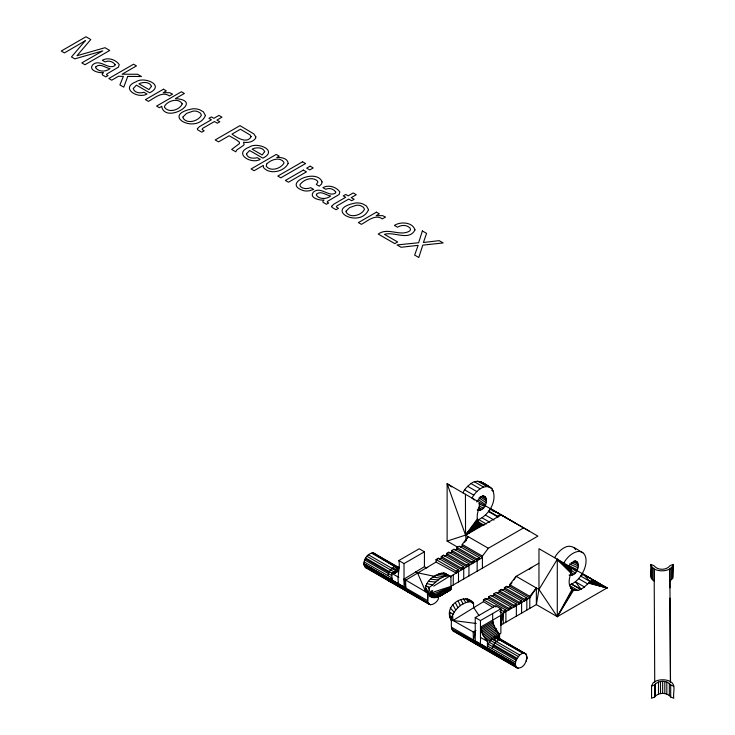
<?xml version="1.0" encoding="UTF-8"?>
<svg xmlns="http://www.w3.org/2000/svg" width="735" height="735" viewBox="0 0 735 735"><rect width="100%" height="100%" fill="white"/><g stroke="black" fill="none" stroke-linecap="round" stroke-linejoin="round"><path stroke-width="1.1" d="M450.481 590.04L439.907 596.177L450.959 589.406L450.923 576.846L445.952 573.98L450.923 576.846L449.076 576.24M451.924 585.749L453.256 584.977L453.265 574.816L482.408 557.589L482.408 556.083L488.325 548.264L523.642 527.877M458.493 581.955L458.493 569.873L438.336 558.232L436.057 559.546L436.057 562.064L405.573 580.273L405.83 588.073L427.678 600.66C428.156 608.745 437.986 602.81 438.657 597.72M460.248 547.097L462.223 545.958L462.223 544.433L468.149 536.614L464.594 542.219M463.73 578.941L463.73 566.85L443.563 555.21L441.294 556.524L441.294 558.04L461.451 569.68L461.451 568.164L441.294 556.524M468.958 575.918L468.958 563.828L448.8 552.196L446.522 553.51L446.522 555.017L466.688 566.657L466.688 565.141L446.522 553.51M453.256 584.977L477.153 571.187L477.153 559.105L456.986 547.465L456.986 548.971L477.153 560.612L479.422 557.791L459.265 546.151L456.986 547.465M477.153 571.187L482.408 568.164L482.408 557.589L462.223 545.958M529.788 608.378L529.788 596.296L536.357 587.972L536.357 604.593L557.286 616.674L607.046 587.945L538.976 548.705L538.966 589.488L536.357 604.593L500.664 625.219L500.636 617.593L503.291 614.111L503.282 623.703M493.066 607.505L483.465 601.68L483.465 599.76L485.743 598.446L505.9 610.087L503.622 611.401L503.622 613.918L499.782 611.584M502.418 590.324L504.394 589.185L504.394 587.678L506.663 586.365L526.83 598.005L526.83 610.087M505.9 622.187L505.9 610.087L503.622 612.907L529.788 597.812L536.357 587.972M486.726 599.383L488.692 598.253L508.859 609.894L508.859 608.378L511.128 607.064L511.128 608.58M507.655 587.302L509.621 586.163L509.621 584.656L516.191 576.332L538.737 563.322M491.954 596.37L493.929 595.231L514.087 606.871L514.087 605.355L516.365 604.051L516.365 616.141M497.191 593.347L499.157 592.208L519.323 603.848L519.323 602.342L521.593 601.028L521.593 613.119M524.551 600.826L524.551 599.319L526.83 598.005L524.551 600.826L504.394 589.185M450.904 619.449L450.123 618.19L450.243 616.049C453.045 620.643 449.361 627.24 453.293 631.117L517.008 667.858C523.834 669.401 528.07 659.929 526.269 654.315L497.457 637.328L494.83 637.098L487.424 641.398L480.469 637.392L480.469 620.57L475.233 617.547L475.233 640.984L476.023 643.924L478.182 645.165M513.802 579.906L516.191 576.332L538.966 589.488L557.286 616.674L557.286 559.28L571.6 569.212M599.585 583.682L592.649 579.676C586.649 583.636 580.659 594.036 572.179 589.148C565.656 583.057 571.591 574.651 571.6 567.549M651.568 686.141L651.55 698.241L654.619 697C658.284 692.195 666.994 692.177 670.697 697L673.756 698.25C672.672 692.986 676.549 684.882 670.513 681.63A11.098 6.394 0 0 0 654.812 681.621L653.047 682.944L651.568 686.141L654.628 684.901C658.303 680.123 667.003 680.086 670.706 684.91L673.765 686.159M654.619 697L654.628 684.901M655.445 695.843L655.455 683.743M658.486 694.07L658.496 681.988M660.499 693.592L660.508 681.51M662.648 693.436L662.667 681.345M664.808 693.601L664.817 681.51M666.82 694.088L666.829 681.997M669.319 695.429L669.328 683.339M670.697 697L670.706 684.91M488.692 598.253L488.692 596.737L490.971 595.423L511.128 607.064L508.859 609.894M493.929 595.231L493.929 593.715L496.199 592.41L516.365 604.051L514.087 606.871M475.233 617.547L495.638 605.769L500.875 608.782L500.875 633.212L498.918 634.342M401.733 588.165C394.125 583.222 401.135 568.265 398.793 560.566L419.198 548.788L424.426 551.801L424.426 566.676L426.263 567.732M517.008 667.858L516.071 666.994L515.29 664.072L473.423 639.946L475.233 633.046L451.336 619.522C453.219 610.068 462.278 601.193 472.182 601.717L473.579 603.922L473.57 607.395L479.018 615.562M499.157 592.208L499.157 590.701L501.435 589.387L521.593 601.028L519.323 603.848M525.332 653.443L522.695 653.213L519.654 654.968L491.779 638.88L488.205 644.09L487.424 648.004L487.424 641.398L482.38 633.983L480.525 627.139L500.903 615.342M487.617 646.065L515.483 662.18L515.483 665.699L451.777 628.949L515.29 664.072L516.071 660.195L519.654 654.968M429.405 604.473L365.699 567.659C360.885 562.633 367.445 551.737 374.014 553.234L399.004 567.64M498.982 639.496L499.57 634.342A26.285 15.123 -0.1 0 1 496.199 629.408L495.96 628.434L495.969 630.602M398.737 567.071C398.719 570.654 395.614 574.21 391.838 573.364L391.838 579.979L392.031 578.032L364.165 561.972L364.174 565.491L427.88 602.305L363.963 563.855L405.83 588.073L404.02 579.088L424.426 566.676M444.905 573.125C435.635 572.712 423.461 581.615 425.74 591.895L417.498 572.776L415.679 571.729M669.897 587.862L669.851 581.036L672.727 578.16L673.095 564.416L670.035 565.665C666.342 570.507 657.632 570.47 653.957 565.674L650.898 564.434C651.991 569.698 648.132 577.793 654.159 581.045L654.15 568.963L651.274 566.088L650.898 564.434M672.727 578.16L673.095 564.416M500.664 625.219L503.291 614.111L500.452 615.746M526.26 661.105L526.949 658.358L526.269 654.315L496.244 636.951L499.57 634.342L495.95 629.656L493.497 624.19L492.689 620.12L492.661 613.56L500.875 608.782M500.664 623.703L503.291 614.111M387.712 575.542L389.228 571.609L391.874 568.33L394.915 566.575L398.379 568.568M491.936 648.564L494.683 642.849L499.148 639.597L524.119 653.075L494.83 637.098L499.074 634.654M497.586 633.202L499.57 634.342L498.394 638.2L497.457 637.328L499.469 634.424L496.244 636.951M432.685 590.517L431.84 593.081L433.742 594.367L435.726 594.569L451.272 587.302M451.281 587.688L437.215 595.019L435.01 595.543L432.722 595.028L430.664 593.375L431.555 590.738M470.519 601.423L467.212 598.841L473.23 602.571C464.189 592.621 445.557 605.006 449.958 617.354L449.811 614.12M476.785 501.987C487.59 484.549 490.879 511.946 477.226 510.09M554.64 557.746L555.292 556.533A18.494 10.676 -60 0 1 564.802 547.428C571.398 543.652 577.342 550.074 582.892 552.766M563.8 563.038C566.74 557.819 571.343 553.097 577.306 551.59A18.494 10.676 -60 0 1 583.783 570.608C580.889 576.718 576.295 582.699 569.607 584.775M573.75 589.893L557.286 616.674L572.179 589.148L570.351 588.101M557.286 616.674L572.951 589.534L570.976 588.413M538.966 589.488L557.286 559.28L571.6 570.847M486.331 523.981L478.696 519.572C489.4 514.629 498.174 499.754 491.926 488.582C485.899 484.475 478.136 477.842 470.988 483.547C467.864 485.954 464.033 489.427 463.041 492.891M480.433 481.655L489.657 486.956C481.958 484.962 475.462 491.991 471.943 498.027L474.36 500.002M510.816 584.38L512.01 582.589M449.792 613.872L450.555 612.742M569.074 566.088C580.558 550.432 581.624 577.453 569.074 575.101M654.738 682.337L654.15 568.963A11.098 6.413 0 0 0 669.842 568.954L672.718 566.079M477.511 518.644L465.549 535.117L447.119 541.089L447.119 483.694L515.134 522.962M451.759 551.994L451.759 550.487L454.028 549.174L474.194 560.814L471.916 563.635L451.759 551.994L449.783 553.133M437.196 559.647L438.336 558.232M443.563 555.21L441.294 558.04L439.319 559.179M448.8 552.196L446.522 555.017L444.556 556.156M500.296 590.793L501.435 589.387L500.296 590.683M505.533 587.779L506.663 586.365M477.787 519.985L465.549 535.117L466.321 540.758M477.824 520.187L465.549 535.117L488.325 548.264M479.542 502.418C479.992 508.592 475.416 514.445 477.934 520.729L465.549 535.117L447.119 483.694L451.768 486.919M474.194 562.091L471.916 563.635L474.194 560.814L474.194 562.321M483.465 601.037L485.743 598.446M478.209 521.207L465.549 535.117L465.43 494.269M425.74 585.648L429.111 587.449C435.781 583.305 441.037 574.687 449.875 575.992L433.668 586.135M478.604 521.868L465.549 535.117L501.261 514.95M479.036 522.613L465.549 535.117L481.747 524.992L482.776 525.176M456.224 573.107L458.493 571.15L456.224 572.464L456.224 573.107L436.057 562.064M529.301 569.469L531.864 567.291M479 523.403L481.747 524.992L479.477 523.366L465.549 535.117L480.837 524.331M441.009 593.972C437.692 597.886 430.986 598.024 428.367 593.255L427.678 600.66L427.412 592.86L428.018 590.37C429.056 595.148 434.899 598.235 438.942 594.854M480.056 523.779L465.549 535.117L480.525 524.119M438.382 596.342L436.572 597.527L435.092 597.481L438.078 596.691L451.244 588.441M450.978 616.601L452.659 616.013L453.008 620.487L483.465 601.68M475.922 630.419L473.184 632.155L473.423 639.946L451.575 627.313M449.131 590.361L437.38 597.252L450.684 589.837M439.907 596.177L448.947 590.83M398.793 577.388L391.838 573.364L398.526 569.487L394.915 566.575L372.792 552.858L398.976 567.962M592.649 579.676L583.489 574.393L580.622 576.047L589.782 581.339L607.046 587.945L581.743 573.401M398.793 560.566L404.02 563.589L424.426 551.801M392.83 573.447L398.443 570.204M393.767 573.392L398.453 570.691M394.658 573.19L398.398 571.031M395.476 572.85L397.35 571.775M455.02 550.111L456.986 548.971M456.214 571.187L458.493 569.873L456.224 572.464L456.214 571.187L436.057 559.546M463.73 566.85L461.451 568.164L463.73 568.366M466.688 565.141L468.958 563.828M451.759 550.487L471.916 562.128L474.194 560.814M477.153 559.105L479.422 557.791L479.422 559.298M450.289 576.534L453.265 574.816M482.408 568.164L537.91 536.118L500.866 514.73L497.025 516.475M480.69 628.462L492.854 621.442M480.956 629.821L493.121 622.802M481.333 631.209L493.497 624.19M481.811 632.596L493.975 625.577M482.38 633.983L494.545 626.964M483.042 635.352L495.206 628.324M483.786 636.685L495.95 629.656M484.604 637.962L496.768 630.942M485.486 639.184L497.65 632.164M486.432 640.332L498.596 633.313M480.469 620.57L492.661 613.56M440.844 594.918L450.959 589.406M451.272 586.833L434.587 593.512L432.933 592.594M434.826 597.142L433.2 597.73L429.405 595.543L430.131 596.719M433.87 591.923L451.272 586.3M435.699 597.491L434.155 597.766L433.126 596.866M428.441 581.376L435.579 582.028M430.609 579.162L438.106 579.97M453.008 620.487L476.225 623.491M433.135 577.104L440.816 578.197M398.526 569.487L391.874 568.33L368.327 554.76M435.846 575.33L443.527 576.837M417.498 572.776L435.239 576.497M426.778 583.581L432.676 584.959M431.05 597.068L432.299 597.39M588.45 583.103L607.046 587.945L591.206 580.512M438.547 573.971L446.044 575.992M588.662 582.827L607.046 587.945L589.112 582.221M365.699 567.659L366.921 568.036M406.96 591.206L404.81 589.966L404.02 587.017L404.02 563.589M453.293 631.117L454.515 631.494M483.409 648.169C478.761 646.993 481.048 640.553 480.469 637.392M441.073 573.125L448.212 575.698M492.781 510.889L496.823 512.451L529.31 531.148M522.695 653.213L499.148 639.597L494.113 637.521L496.107 641.352L492.229 638.614M569.643 566.18L577.324 569.68M478.614 503.751L484.457 506.415M569.542 563.92L578.032 567.843M479.293 506.121L483.217 507.958M396.643 570.59L391.874 568.33L396.193 570.847L394.778 572.326L366.912 556.257M491.669 510.007L496.823 512.451L490.3 508.638M571.205 562.606L578.408 566.033M443.242 572.831L449.875 575.992M478.88 507.747L481.838 509.18M573.374 561.88L578.408 564.388M478.439 509.006L480.414 510.007M387.712 579.061L398.903 584.922L364.055 564.563L387.712 579.061L389.238 581.229L390.46 581.605L364.762 566.795M574.09 560.924L578.032 563.001M481.149 482.132L489.657 486.956L480.497 481.664M364.055 564.563L404.02 587.017M515.373 664.771L480.58 644.926L491.936 652.083L515.373 664.771L475.233 640.984M481.866 482.638L489.657 486.956M497.623 512.901L500.223 514.353M575.386 560.906L577.324 561.99M480.497 644.255L515.29 664.072M473.689 641.618L474.277 642.923L494.673 654.619L493.461 654.242L491.936 652.083M587.384 576.635L590.435 578.39M483.694 483.823L491.926 488.582M477.64 481.159L486.8 486.441M491.642 490.153L493.47 491.21M474.397 481.792L483.557 487.084M470.988 483.547L480.148 488.83M467.644 486.276L476.804 491.568M464.594 489.813L473.753 495.105M499.23 513.783L490.888 508.978L488.738 511.156L498.293 516.668L498.045 517.063L488.49 511.551M478.375 508.115L481.122 509.695M477.86 509.254L479.698 510.311M485.449 515.088L494.039 520.049M482.105 517.826L489.749 522.236M578.656 578.675L587.807 583.957M478.32 521.868L484.043 525.176M584.564 587.063L575.413 581.78L581.155 589.259L571.499 584.132L580.659 589.424M569.57 585.62L577.811 590.38M571.104 588.248L574.761 590.361M462.223 544.433L482.408 556.083M447.119 541.089L457.574 547.125M509.621 584.656L529.788 596.296M509.621 586.163L529.788 597.812M504.394 587.678L524.551 599.319M499.157 590.701L519.323 602.342M493.929 593.715L514.087 605.355M488.692 596.737L508.859 608.378M483.465 599.76L495.941 606.963M499.782 609.186L503.622 611.401M371.377 553.005L394.915 566.575M365.69 558.04L392.692 573.612M365.295 558.857L388.843 572.427M364.753 559.987L391.755 575.56M494.83 637.098L499.148 639.597M405.968 589.681L406.556 590.986L430.618 604.85M490.364 640.36L518.23 656.465M489.142 642.142L517.008 658.257M488.205 644.09L516.071 660.195M453.017 614.239L449.774 612.218M493.075 645.449L516.622 659.065M452.365 630.253L476.427 644.163L474.277 642.923M492.524 653.378L518.221 668.234M506.525 518.01L500.866 514.73L503.273 516.135M388.3 580.365L408.715 592.226L406.556 590.986M363.963 563.855L398.82 584.251M483.547 495.84L485.467 496.979M372.792 552.858L398.296 568.486M482.408 495.629L486.175 497.99M481.921 496.345L486.552 499.368M570.388 573.778L572.262 575.018M480.203 496.704L486.552 501.022M570.884 572.253L573.695 574.191M479.073 497.852L486.175 502.823M571.674 570.571L575.073 572.969M478.494 499.708L485.467 504.669M569.441 566.529L576.313 571.426M404.02 579.088L427.412 592.86L425.381 587.412L427.053 589.939M468.25 599.696L473.579 603.922M570.783 572.923L557.286 559.28L571.159 571.858M374.014 553.234L374.951 554.107M557.286 559.28L570.902 572.583M583.489 574.393L589.782 581.339M450.289 607.974L454.065 612.182M465.549 598.547L468.351 601.717M463.381 598.841L465.834 602.571M451.786 620.864L450.592 618.934L451.125 620.404M477.934 520.729L479.477 523.366M452.916 604.887L455.728 609.967M460.854 599.696L463.123 603.931M455.443 602.819L457.896 607.753M458.153 601.055L460.413 605.695M428.275 587.035L430.664 593.375M526.269 654.315L526.949 658.358M429.111 587.449L429.139 589.102M670.513 681.63L669.842 568.954L669.851 581.036M669.952 598.106L670.439 682.337M499.57 634.342L499.579 639.156M671.606 567.631L671.615 579.704M652.386 567.64L652.395 579.713M651.274 566.088L651.284 578.169M471.916 562.128L471.916 563.405M427.733 567.484A26.285 15.196 0.2 0 1 425.804 567.889M573.741 547.483A18.494 10.676 -60 0 1 575.606 549.697M322.068 181.903L321.581 183.952L319.266 186.175L316.316 184.476L317.86 182.161L317.428 180.966C312.357 176.336 303.72 179.441 300.137 184.439A5.264 3.041 0 0 0 300.854 186.855C303.61 189.152 307.542 188.913 310.721 187.71L313.67 189.409L309.674 190.696A8.756 5.053 0 0 1 304.079 190.778C280.577 183.97 316.638 167.571 322.068 181.903M197.375 128.726L197.66 129.829L201.767 132.181L204.165 130.802L202.061 129.424L202.676 128.331L214.464 121.523L217.339 123.186L219.82 121.762L216.935 120.099L221.979 117.187L218.911 115.413L213.876 118.326L211.432 116.911L208.951 118.344L211.395 119.759L199.442 126.65L197.375 128.726M331.678 206.259L331.963 207.362L336.07 209.714L338.458 208.336L336.354 206.967L336.979 205.864L348.757 199.066L351.642 200.728L354.123 199.295L351.238 197.632L356.273 194.72L353.204 192.947L348.169 195.859L345.726 194.444L343.245 195.877L345.689 197.292L333.745 204.192L331.678 206.259M133.32 88.448C133.862 92.968 140.495 93.464 144.023 92.307L147.009 94.025C137.812 99.326 119.695 88.035 136.012 81.805C143.683 76.146 165.586 84.957 149.655 92.794L136.425 85.15L133.32 88.448M246.51 153.799C247.052 158.319 253.685 158.824 257.222 157.657L260.208 159.376C251.002 164.677 232.894 153.385 249.211 147.156C256.882 141.497 278.785 150.307 262.854 158.144L249.624 150.5L246.51 153.799M115.073 64.542L114.982 65.544C108.33 70.385 99.666 58.056 92.564 64.928C88.255 70.615 99.344 73.261 103.405 72.627L102.257 73.895L102.349 74.906L105.822 76.881L108.063 75.586L106.52 74.731L106.998 73.886L118.473 67.115L119.199 64.561C115.643 59.471 107.88 57.045 102.294 60.27L105.123 61.905C108.495 60.132 112.933 61.538 115.073 64.542M335.711 191.927L335.629 192.938C328.968 197.77 320.304 185.45 313.211 192.322C308.902 198 319.991 200.655 324.052 200.012L322.904 201.28L322.996 202.29L326.459 204.266L328.701 202.97L327.158 202.116L327.635 201.271L339.111 194.509L339.846 191.945C336.29 186.855 328.517 184.43 322.941 187.655L325.77 189.29C329.142 187.517 333.58 188.923 335.711 191.927M183.043 116.893L182.932 117.793C186.754 124.61 198.505 121.183 201.399 115.193L200.434 113.199L197.715 111.601A5.834 3.372 0 0 0 192.974 111.16L186.58 113.392L183.043 116.893M346.13 211.046L346.01 211.956C349.832 218.773 361.583 215.346 364.487 209.346L363.522 207.353L360.793 205.754A5.834 3.372 0 0 0 356.062 205.322L349.667 207.546L346.13 211.046M255.835 136.866L255.633 138.244C253.051 142.075 247.796 143.013 243.506 142.222L244.13 144.382L243.441 145.438L236.762 149.986L235.77 151.805L231.654 149.435L239.445 143.61L239.371 142.158L236.808 140.146L229.173 135.745L218.561 141.873L215.199 139.935L239.959 125.639L253.805 133.871L255.835 136.866M182.225 103.856C179.91 109.892 168.894 113.41 164.576 107.411L164.521 106.299C167.534 100.677 178.587 97.433 182.225 103.856M161.691 106.373C164.998 124.702 205.203 100.493 175.389 98.637L184.375 93.455L181.426 91.746L156.583 106.088L159.385 107.705L161.691 106.373M205.442 115.542C196.916 135.157 158.925 114.899 192.974 108.771A10.538 6.082 0 0 1 199.856 109.827L203.402 111.849L205.442 115.542M368.529 209.696C359.994 229.311 322.013 209.052 356.052 202.924A10.538 6.082 0 0 1 362.943 203.981L366.489 206.002L368.529 209.696M95.862 66.848L95.688 67.785C98.775 72.241 106.079 71.901 110.048 68.621C105.408 68.024 100.236 62.815 95.862 66.848M316.509 194.233L316.335 195.17C319.422 199.626 326.726 199.286 330.695 196.006C326.055 195.409 320.873 190.2 316.509 194.233M151.474 86.307L148.948 89.596L138.915 83.808C142.719 81.851 149.674 81.548 151.474 86.307M264.664 151.658L262.147 154.947L252.114 149.159C255.918 147.202 262.873 146.899 264.664 151.658M251.122 136.673C247.033 144.326 236.596 137.39 231.975 134.128L240.437 129.241L250.047 134.937L251.122 136.673M414.99 229.899C409.248 241.429 393.923 231.24 384.488 234.364L397.672 241.971L394.805 243.625L378.24 234.061C388.043 226.858 400.566 237.157 410.001 230.753L410.507 229.366L409.955 227.979C406.675 224.616 401.282 224.855 397.488 227.198L394.401 225.415C400.575 221.382 412.546 222.007 414.99 229.899M288.175 163.427C284.298 171.724 269.552 175.068 263.406 167.433L263.341 165.393L254.117 170.713L251.085 168.967L276.25 154.433L279.199 156.142L276.81 157.52C281.027 157.143 287.817 158.218 288.175 163.427M422.377 230.955L418.619 242.725L397.065 244.93L401.108 247.272L418.151 245.352L414.641 255.082L418.803 257.489L422.781 245.132L443.159 242.954L439.162 240.648L423.424 242.504L426.576 233.381L422.377 230.955M127.761 76.412L123.765 87.143L119.888 84.911L123.361 76.403L118.491 76.275L111.72 80.188L108.798 78.507L133.559 64.211L136.471 65.893L122.102 74.198L137.555 74.263L141.432 76.504L127.761 76.412M266.658 164.061L266.226 166.239C270.664 171.944 280.651 168.682 283.885 163.253L283.866 162.169C279.677 156.445 270.719 159.752 266.658 164.061M85.242 40.792L71.47 56.953L74.786 58.864L102.735 50.89L81.787 62.907L84.966 64.744L109.726 50.449L104.976 47.711L76.982 55.713L90.8 39.525L85.995 36.75L61.235 51.046L64.441 52.892L85.242 40.792M163.464 89.22L145.411 99.638L148.442 101.393C154.295 98.233 162.444 90.772 169.362 95.954L172.56 94.108L169.647 92.702L163.225 92.683L166.34 90.883L163.464 89.22M302.563 161.783L277.802 176.078L280.834 177.824L305.595 163.537L302.563 161.783M303.353 170.079L285.382 180.452L288.469 182.234L306.44 171.861L303.353 170.079M310.142 166.165L306.706 168.15L309.793 169.923L313.229 167.938L310.142 166.165M376.43 212.176L358.386 222.604L361.418 224.35C367.261 221.198 375.42 213.729 382.329 218.911L385.535 217.064L382.613 215.658L376.201 215.64L379.315 213.839L376.43 212.176"/></g></svg>
